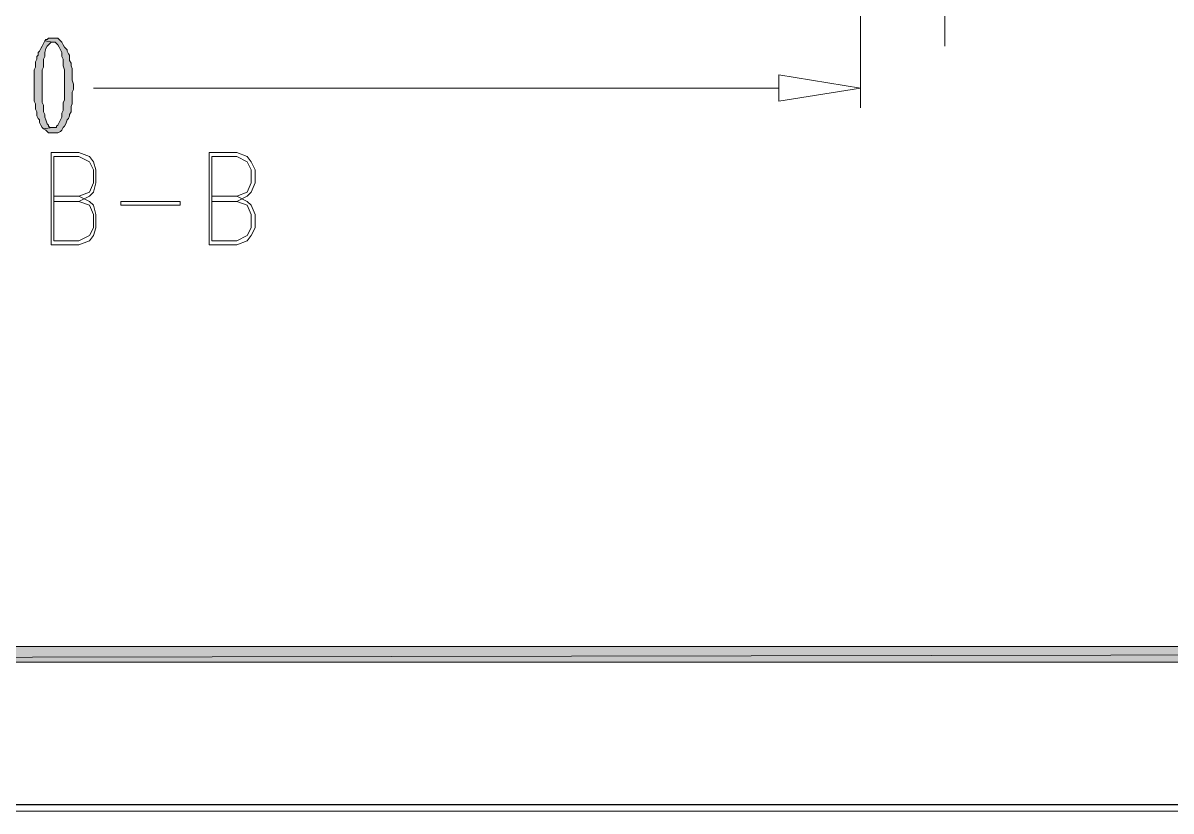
# Model space of a CAD drawing. Header units: inches. Extents: x 7 to 289, y 10 to 206.
# Drawn here: x 98.31 to 135.25, y 10.19 to 35.53 of the extents above; entities that cross this region are included whole.
import ezdxf

# ---------------------------------------------------------------- set-up
doc = ezdxf.new("R2010")
doc.units = ezdxf.units.IN
doc.header["$MEASUREMENT"] = 0
doc.layers.add('图层 1', color=7, linetype='Continuous')

# ---------------------------------------------------------------- blocks, each defined once
blk = doc.blocks.new('block 2')
at = {"layer": '图层 1', "color": 7, "lineweight": 25, "true_color": 0xffffff}
blk.add_lwpolyline([(7.062, 10.406), (288.706, 10.406), (288.706, 206.113), (7.062, 206.113), (7.062, 10.406)], dxfattribs=at)
at = {"layer": '图层 1', "lineweight": 0}
blk.add_lwpolyline([(6.893, 203.7), (288.917, 203.7), (288.917, 10.194), (6.893, 10.194), (6.893, 203.7)], dxfattribs=at)

msp = doc.modelspace()

# ---------------------------------------------------------------- hatches: boundary and pattern name
at = {"layer": '图层 1', "true_color": 0xdda500}
for points in [[(99.01, 34.959), (98.968, 34.875), (98.925, 34.79), (98.883, 34.705), (98.841, 34.621), (98.798, 34.578), (98.798, 34.494), (98.756, 34.451), (98.756, 34.367), (98.714, 34.282), (98.714, 34.197), (98.714, 34.113), (98.671, 34.028), (98.671, 33.943), (98.671, 33.816), (98.671, 33.732), (98.671, 33.647), (98.671, 33.52), (98.671, 33.435), (98.671, 33.308), (98.671, 33.224), (98.671, 33.139), (98.671, 33.012), (98.714, 32.927), (98.714, 32.843), (98.714, 32.758), (98.756, 32.673), (98.756, 32.631), (98.756, 32.546), (98.798, 32.462), (98.841, 32.419), (98.841, 32.335), (98.883, 32.25), (98.925, 32.165), (98.968, 32.123), (99.264, 32.165), (99.179, 32.165), (99.137, 32.208), (99.137, 32.25), (99.095, 32.292), (99.052, 32.419), (99.01, 32.504), (99.01, 32.546), (99.01, 32.589), (98.968, 32.673), (98.968, 32.716), (98.968, 32.8), (98.968, 32.885), (98.925, 32.97), (98.925, 33.054), (98.925, 33.181), (98.925, 33.266), (98.925, 33.393), (98.925, 33.52), (98.925, 33.604), (98.925, 33.732), (98.925, 33.816), (98.925, 33.943), (98.925, 34.028), (98.968, 34.113), (98.968, 34.197), (98.968, 34.282), (98.968, 34.367), (99.01, 34.451), (99.01, 34.494), (99.01, 34.578), (99.052, 34.705), (99.095, 34.79), (99.137, 34.832), (99.179, 34.875), (99.222, 34.917), (99.264, 34.917)], [(99.306, 35.044), (99.222, 35.044), (99.137, 35.044), (99.095, 35.002), (99.052, 35.002), (99.01, 34.959), (99.264, 34.917), (99.306, 34.917), (99.349, 34.917), (99.391, 34.875), (99.433, 34.832), (99.476, 34.748), (99.518, 34.663), (99.56, 34.578), (99.56, 34.536), (99.56, 34.451), (99.603, 34.367), (99.603, 34.324), (99.603, 34.24), (99.603, 34.155), (99.645, 34.028), (99.645, 33.943), (99.645, 33.859), (99.645, 33.732), (99.645, 33.647), (99.645, 33.52), (99.645, 33.478), (99.645, 33.351), (99.645, 33.266), (99.645, 33.139), (99.645, 33.054), (99.603, 32.97), (99.603, 32.885), (99.603, 32.8), (99.603, 32.716), (99.56, 32.631), (99.56, 32.589), (99.56, 32.504), (99.518, 32.419), (99.476, 32.335), (99.433, 32.25), (99.391, 32.208), (99.391, 32.165), (99.349, 32.165), (99.264, 32.165), (98.968, 32.123), (99.052, 32.081), (99.095, 32.038), (99.137, 31.996), (99.222, 31.996), (99.264, 31.996), (99.306, 31.996), (99.391, 31.996), (99.433, 31.996), (99.518, 32.038), (99.56, 32.081), (99.603, 32.165), (99.645, 32.208), (99.687, 32.292), (99.73, 32.419), (99.772, 32.462), (99.814, 32.546), (99.814, 32.589), (99.857, 32.673), (99.857, 32.758), (99.857, 32.843), (99.899, 32.927), (99.899, 33.012), (99.899, 33.097), (99.899, 33.224), (99.899, 33.308), (99.941, 33.393), (99.941, 33.52), (99.941, 33.562), (99.899, 33.689), (99.899, 33.774), (99.899, 33.901), (99.899, 33.986), (99.899, 34.07), (99.857, 34.155), (99.857, 34.24), (99.814, 34.324), (99.814, 34.409), (99.814, 34.494), (99.772, 34.536), (99.73, 34.621), (99.73, 34.663), (99.645, 34.748), (99.603, 34.832), (99.56, 34.917), (99.518, 34.959), (99.476, 35.002), (99.433, 35.044), (99.349, 35.044)]]:
    msp.add_hatch(color=42, dxfattribs=at).paths.add_polyline_path(points)
at = {"layer": '图层 1', "true_color": 0xffffff}
for points in [[(284.134, 14.978), (283.626, 15.486), (11.888, 14.978)], [(283.626, 15.486), (11.888, 14.978), (11.888, 15.486)]]:
    msp.add_hatch(color=7, dxfattribs=at).paths.add_polyline_path(points)

# ---------------------------------------------------------------- linework, layer by layer
at = {"layer": '图层 1', "color": 131, "lineweight": 5, "true_color": 0x7fffff}
msp.add_lwpolyline([(125.257, 43.383), (125.257, 32.8)], dxfattribs=at)
at = {"layer": '图层 1', "color": 3, "lineweight": 5, "true_color": 0x00ff00}
for points in [[(127.966, 37.414), (127.966, 34.79)], [(122.632, 33.859), (125.257, 33.435), (122.632, 33.012), (122.632, 33.859)], [(122.632, 33.435), (100.576, 33.435)]]:
    msp.add_lwpolyline(points, dxfattribs=at)
at = {"layer": '图层 1', "lineweight": 0}
for points in [[(99.01, 34.959), (98.968, 34.875), (98.925, 34.79), (98.883, 34.705), (98.841, 34.621), (98.798, 34.578), (98.798, 34.494), (98.756, 34.451), (98.756, 34.367), (98.714, 34.282), (98.714, 34.197), (98.714, 34.113), (98.671, 34.028), (98.671, 33.943), (98.671, 33.816), (98.671, 33.732), (98.671, 33.647), (98.671, 33.52), (98.671, 33.435), (98.671, 33.308), (98.671, 33.224), (98.671, 33.139), (98.671, 33.012), (98.714, 32.927), (98.714, 32.843), (98.714, 32.758), (98.756, 32.673), (98.756, 32.631), (98.756, 32.546), (98.798, 32.462), (98.841, 32.419), (98.841, 32.335), (98.883, 32.25), (98.925, 32.165), (98.968, 32.123), (99.264, 32.165), (99.179, 32.165), (99.137, 32.208), (99.137, 32.25), (99.095, 32.292), (99.052, 32.419), (99.01, 32.504), (99.01, 32.546), (99.01, 32.589), (98.968, 32.673), (98.968, 32.716), (98.968, 32.8), (98.968, 32.885), (98.925, 32.97), (98.925, 33.054), (98.925, 33.181), (98.925, 33.266), (98.925, 33.393), (98.925, 33.52), (98.925, 33.604), (98.925, 33.732), (98.925, 33.816), (98.925, 33.943), (98.925, 34.028), (98.968, 34.113), (98.968, 34.197), (98.968, 34.282), (98.968, 34.367), (99.01, 34.451), (99.01, 34.494), (99.01, 34.578), (99.052, 34.705), (99.095, 34.79), (99.137, 34.832), (99.179, 34.875), (99.222, 34.917), (99.264, 34.917), (99.01, 34.959)], [(99.306, 35.044), (99.222, 35.044), (99.137, 35.044), (99.095, 35.002), (99.052, 35.002), (99.01, 34.959), (99.264, 34.917), (99.306, 34.917), (99.349, 34.917), (99.391, 34.875), (99.433, 34.832), (99.476, 34.748), (99.518, 34.663), (99.56, 34.578), (99.56, 34.536), (99.56, 34.451), (99.603, 34.367), (99.603, 34.324), (99.603, 34.24), (99.603, 34.155), (99.645, 34.028), (99.645, 33.943), (99.645, 33.859), (99.645, 33.732), (99.645, 33.647), (99.645, 33.52), (99.645, 33.478), (99.645, 33.351), (99.645, 33.266), (99.645, 33.139), (99.645, 33.054), (99.603, 32.97), (99.603, 32.885), (99.603, 32.8), (99.603, 32.716), (99.56, 32.631), (99.56, 32.589), (99.56, 32.504), (99.518, 32.419), (99.476, 32.335), (99.433, 32.25), (99.391, 32.208), (99.391, 32.165), (99.349, 32.165), (99.264, 32.165), (98.968, 32.123), (99.052, 32.081), (99.095, 32.038), (99.137, 31.996), (99.222, 31.996), (99.264, 31.996), (99.306, 31.996), (99.391, 31.996), (99.433, 31.996), (99.518, 32.038), (99.56, 32.081), (99.603, 32.165), (99.645, 32.208), (99.687, 32.292), (99.73, 32.419), (99.772, 32.462), (99.814, 32.546), (99.814, 32.589), (99.857, 32.673), (99.857, 32.758), (99.857, 32.843), (99.899, 32.927), (99.899, 33.012), (99.899, 33.097), (99.899, 33.224), (99.899, 33.308), (99.941, 33.393), (99.941, 33.52), (99.941, 33.562), (99.899, 33.689), (99.899, 33.774), (99.899, 33.901), (99.899, 33.986), (99.899, 34.07), (99.857, 34.155), (99.857, 34.24), (99.814, 34.324), (99.814, 34.409), (99.814, 34.494), (99.772, 34.536), (99.73, 34.621), (99.73, 34.663), (99.645, 34.748), (99.603, 34.832), (99.56, 34.917), (99.518, 34.959), (99.476, 35.002), (99.433, 35.044), (99.349, 35.044), (99.306, 35.044)], [(284.134, 14.978), (283.626, 15.486), (11.888, 14.978), (284.134, 14.978)], [(283.626, 15.486), (11.888, 14.978), (11.888, 15.486), (283.626, 15.486)]]:
    msp.add_lwpolyline(points, dxfattribs=at)
at = {"layer": '图层 1', "color": 42, "lineweight": 5, "true_color": 0xdda500}
for points in [[(99.01, 34.959), (98.968, 34.875), (98.925, 34.79), (98.883, 34.705), (98.841, 34.621), (98.798, 34.578), (98.798, 34.494), (98.756, 34.451), (98.756, 34.367), (98.714, 34.282), (98.714, 34.197), (98.714, 34.113), (98.671, 34.028), (98.671, 33.943), (98.671, 33.816), (98.671, 33.732), (98.671, 33.647), (98.671, 33.52), (98.671, 33.435), (98.671, 33.308), (98.671, 33.224), (98.671, 33.139), (98.671, 33.012), (98.714, 32.927), (98.714, 32.843), (98.714, 32.758), (98.756, 32.673), (98.756, 32.631), (98.756, 32.546), (98.798, 32.462), (98.841, 32.419), (98.841, 32.335), (98.883, 32.25), (98.925, 32.165), (98.968, 32.123), (99.264, 32.165), (99.179, 32.165), (99.137, 32.208), (99.137, 32.25), (99.095, 32.292), (99.052, 32.419), (99.01, 32.504), (99.01, 32.546), (99.01, 32.589), (98.968, 32.673), (98.968, 32.716), (98.968, 32.8), (98.968, 32.885), (98.925, 32.97), (98.925, 33.054), (98.925, 33.181), (98.925, 33.266), (98.925, 33.393), (98.925, 33.52), (98.925, 33.604), (98.925, 33.732), (98.925, 33.816), (98.925, 33.943), (98.925, 34.028), (98.968, 34.113), (98.968, 34.197), (98.968, 34.282), (98.968, 34.367), (99.01, 34.451), (99.01, 34.494), (99.01, 34.578), (99.052, 34.705), (99.095, 34.79), (99.137, 34.832), (99.179, 34.875), (99.222, 34.917), (99.264, 34.917), (99.01, 34.959)], [(99.306, 35.044), (99.222, 35.044), (99.137, 35.044), (99.095, 35.002), (99.052, 35.002), (99.01, 34.959), (99.264, 34.917), (99.306, 34.917), (99.349, 34.917), (99.391, 34.875), (99.433, 34.832), (99.476, 34.748), (99.518, 34.663), (99.56, 34.578), (99.56, 34.536), (99.56, 34.451), (99.603, 34.367), (99.603, 34.324), (99.603, 34.24), (99.603, 34.155), (99.645, 34.028), (99.645, 33.943), (99.645, 33.859), (99.645, 33.732), (99.645, 33.647), (99.645, 33.52), (99.645, 33.478), (99.645, 33.351), (99.645, 33.266), (99.645, 33.139), (99.645, 33.054), (99.603, 32.97), (99.603, 32.885), (99.603, 32.8), (99.603, 32.716), (99.56, 32.631), (99.56, 32.589), (99.56, 32.504), (99.518, 32.419), (99.476, 32.335), (99.433, 32.25), (99.391, 32.208), (99.391, 32.165), (99.349, 32.165), (99.264, 32.165), (98.968, 32.123), (99.052, 32.081), (99.095, 32.038), (99.137, 31.996), (99.222, 31.996), (99.264, 31.996), (99.306, 31.996), (99.391, 31.996), (99.433, 31.996), (99.518, 32.038), (99.56, 32.081), (99.603, 32.165), (99.645, 32.208), (99.687, 32.292), (99.73, 32.419), (99.772, 32.462), (99.814, 32.546), (99.814, 32.589), (99.857, 32.673), (99.857, 32.758), (99.857, 32.843), (99.899, 32.927), (99.899, 33.012), (99.899, 33.097), (99.899, 33.224), (99.899, 33.308), (99.941, 33.393), (99.941, 33.52), (99.941, 33.562), (99.899, 33.689), (99.899, 33.774), (99.899, 33.901), (99.899, 33.986), (99.899, 34.07), (99.857, 34.155), (99.857, 34.24), (99.814, 34.324), (99.814, 34.409), (99.814, 34.494), (99.772, 34.536), (99.73, 34.621), (99.73, 34.663), (99.645, 34.748), (99.603, 34.832), (99.56, 34.917), (99.518, 34.959), (99.476, 35.002), (99.433, 35.044), (99.349, 35.044), (99.306, 35.044)]]:
    msp.add_lwpolyline(points, dxfattribs=at)
at = {"layer": '图层 1', "color": 6, "lineweight": 9, "true_color": 0xff00ff}
for points in [[(99.222, 31.361), (99.222, 28.398)], [(99.222, 31.361), (100.111, 31.361), (100.449, 31.234), (100.576, 31.065), (100.661, 30.811), (100.661, 30.387), (100.576, 30.091), (100.449, 29.964), (100.111, 29.795)], [(99.306, 31.234), (99.306, 28.525)], [(99.306, 31.234), (100.111, 31.234), (100.449, 31.065), (100.576, 30.811), (100.576, 30.387), (100.449, 30.091), (100.111, 29.964), (99.306, 29.964)], [(104.302, 31.361), (104.302, 28.398)], [(104.302, 31.361), (105.191, 31.361), (105.529, 31.234), (105.656, 31.065), (105.783, 30.811), (105.783, 30.387), (105.656, 30.091), (105.529, 29.964), (105.191, 29.795)], [(104.386, 31.234), (104.386, 28.525)], [(104.386, 31.234), (105.191, 31.234), (105.529, 31.065), (105.656, 30.811), (105.656, 30.387), (105.529, 30.091), (105.191, 29.964), (104.386, 29.964)], [(100.111, 29.964), (100.449, 29.795), (100.576, 29.668), (100.661, 29.371), (100.661, 28.948), (100.576, 28.694), (100.449, 28.525), (100.111, 28.398), (99.222, 28.398)], [(105.191, 29.964), (105.529, 29.795), (105.656, 29.668), (105.783, 29.371), (105.783, 28.948), (105.656, 28.694), (105.529, 28.525), (105.191, 28.398), (104.302, 28.398)], [(99.306, 29.795), (100.111, 29.795), (100.449, 29.668), (100.576, 29.371), (100.576, 28.948), (100.449, 28.694), (100.111, 28.525), (99.306, 28.525)], [(101.465, 29.795), (103.37, 29.795), (103.37, 29.668)], [(101.465, 29.795), (101.465, 29.668), (103.37, 29.668)], [(104.386, 29.795), (105.191, 29.795), (105.529, 29.668), (105.656, 29.371), (105.656, 28.948), (105.529, 28.694), (105.191, 28.525), (104.386, 28.525)]]:
    msp.add_lwpolyline(points, dxfattribs=at)

# ---------------------------------------------------------------- block references
at = {"layer": '图层 1'}
msp.add_blockref('block 2', (0, 0), dxfattribs=at)

doc.saveas('drawing.dxf')
